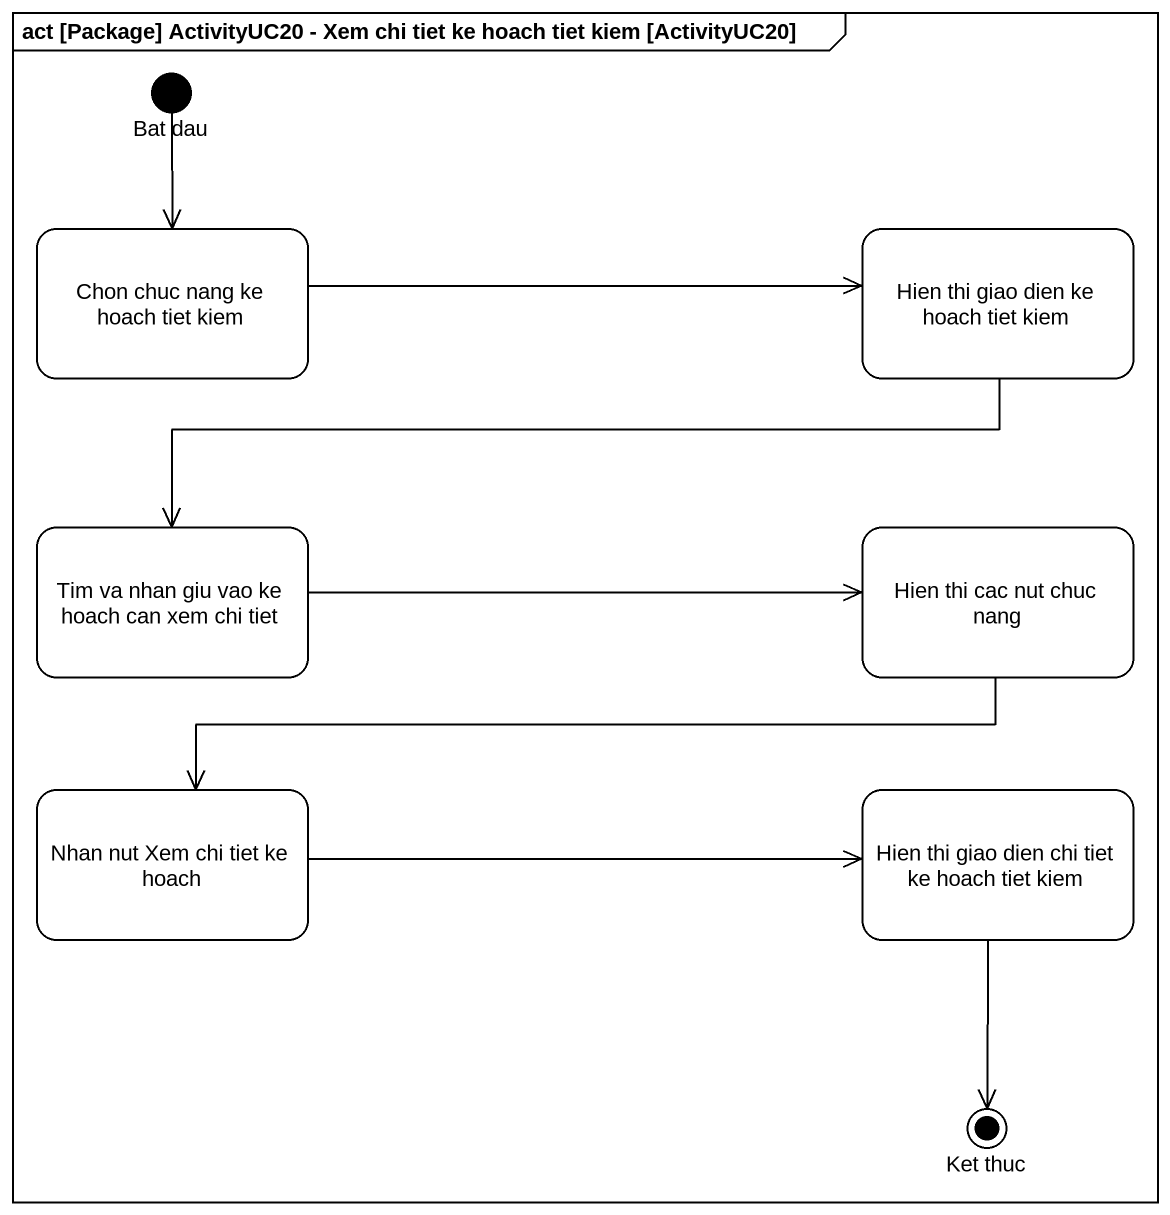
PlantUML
@startuml
mainframe act [Package] ActivityUC20 - Xem chi tiet ke hoach tiet kiem [ActivityUC20]
hide empty description
state "Bat dau" as Bat_dau <<start>> #FFFFFF
state "Chon chuc nang ke hoach tiet kiem" as Chon_chuc_nang_ke_hoach #FFFFFF
state "Hien thi giao dien ke hoach tiet kiem" as Hien_thi_giao_dien_ke_hoach #FFFFFF
state "Tim va nhan giu vao ke hoach can xem chi tiet" as Tim_va_nhan_giu_vao_ke #FFFFFF
state "Hien thi cac nut chuc nang" as Hien_thi_cac_nut_chuc_nang #FFFFFF
state "Nhan nut Xem chi tiet ke hoach" as Nhan_nut_Xem_chi_tiet_ke #FFFFFF
state "Hien thi giao dien chi tiet ke hoach tiet kiem" as Hien_thi_giao_dien_chi_tiet #FFFFFF
state "Ket thuc" as Ket_thuc <<end>> #FFFFFF
Bat_dau --> Chon_chuc_nang_ke_hoach
Chon_chuc_nang_ke_hoach -right-> Hien_thi_giao_dien_ke_hoach
Hien_thi_giao_dien_ke_hoach -left-> Tim_va_nhan_giu_vao_ke
Tim_va_nhan_giu_vao_ke -right-> Hien_thi_cac_nut_chuc_nang
Hien_thi_cac_nut_chuc_nang -left-> Nhan_nut_Xem_chi_tiet_ke
Nhan_nut_Xem_chi_tiet_ke -right-> Hien_thi_giao_dien_chi_tiet
Hien_thi_giao_dien_chi_tiet --> Ket_thuc
@enduml
